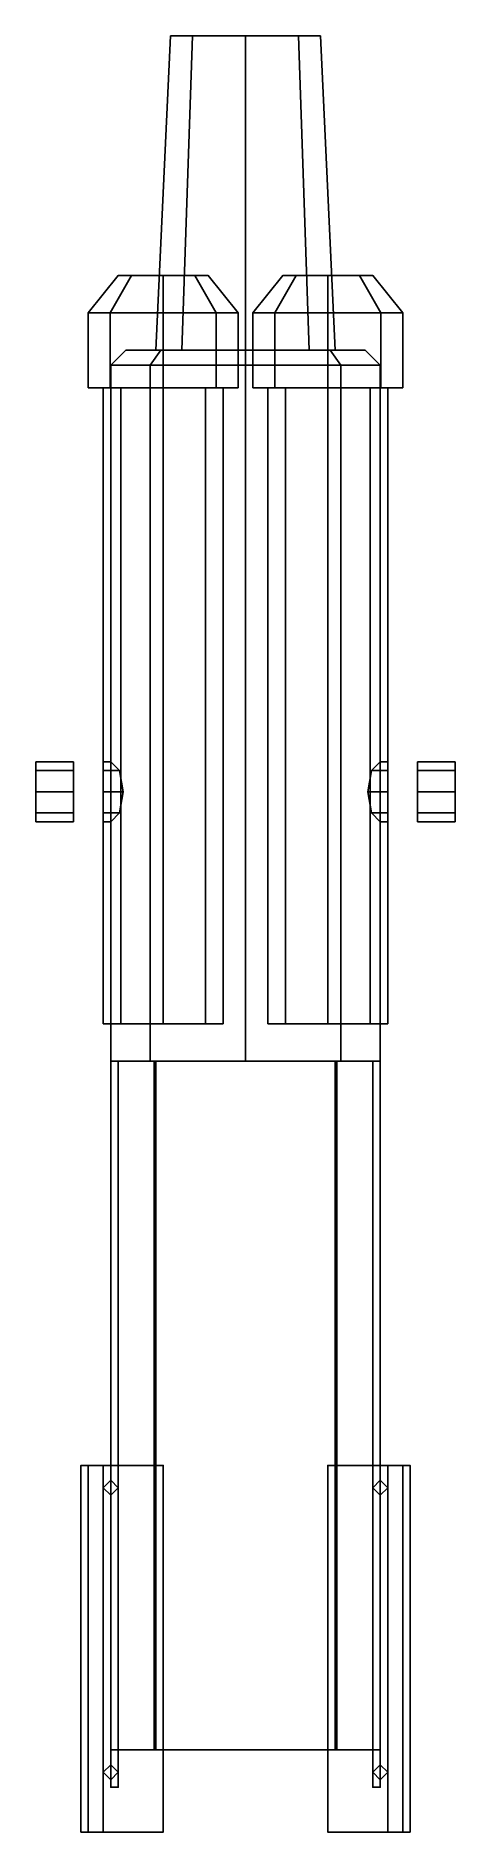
# Model space of a CAD drawing. Extents: x -0.28 to 0.28, y -1.39 to 1.01.
import ezdxf

# ---------------------------------------------------------------- set-up
doc = ezdxf.new("R2010")
doc.units = 0
doc.layers.add('SLEEVE', color=5, linetype='CONTINUOUS')

msp = doc.modelspace()

# ---------------------------------------------------------------- linework, layer by layer
at = {"layer": 'SLEEVE'}
for points in [[(-0.0707, 1.01, 0.0707), (-0.1, 1.01), (-0.12, 0.59), (-0.0849, 0.59, 0.0849)], [(-0.1, 1.01), (-0.0707, 1.01, -0.0707), (-0.0849, 0.59, -0.0849), (-0.12, 0.59)], [(-0.0601, 1.01, 0.0601), (-0.085, 1.01), (-0.1, 1.01), (-0.0707, 1.01, 0.0707)], [(-0.085, 1.01), (-0.0601, 1.01, -0.0601), (-0.0707, 1.01, -0.0707), (-0.1, 1.01)], [(0, 1.01, 0.1), (-0.0707, 1.01, 0.0707), (-0.0849, 0.59, 0.0849), (0, 0.59, 0.12)], [(-0.0707, 1.01, -0.0707), (0, 1.01, -0.1), (0, 0.59, -0.12), (-0.0849, 0.59, -0.0849)], [(0, 1.01, 0.085), (-0.0601, 1.01, 0.0601), (-0.0707, 1.01, 0.0707), (0, 1.01, 0.1)], [(-0.0601, 1.01, -0.0601), (0, 1.01, -0.085), (0, 1.01, -0.1), (-0.0707, 1.01, -0.0707)], [(0.0707, 1.01, 0.0707), (0, 1.01, 0.1), (0, 0.59, 0.12), (0.0849, 0.59, 0.0849)], [(0, 1.01, -0.1), (0.0707, 1.01, -0.0707), (0.0849, 0.59, -0.0849), (0, 0.59, -0.12)], [(0, 1.01, -0.085), (0.0601, 1.01, -0.0601), (0.0707, 1.01, -0.0707), (0, 1.01, -0.1)], [(0.0601, 1.01, 0.0601), (0, 1.01, 0.085), (0, 1.01, 0.1), (0.0707, 1.01, 0.0707)], [(0.0601, 1.01, -0.0601), (0.085, 1.01), (0.1, 1.01), (0.0707, 1.01, -0.0707)], [(0.085, 1.01), (0.0601, 1.01, 0.0601), (0.0707, 1.01, 0.0707), (0.1, 1.01)], [(0.1, 1.01), (0.0707, 1.01, 0.0707), (0.0849, 0.59, 0.0849), (0.12, 0.59)], [(0.0707, 1.01, -0.0707), (0.1, 1.01), (0.12, 0.59), (0.0849, 0.59, -0.0849)], [(-0.1807, 0.64, 0.1293), (-0.21, 0.64, 0.2), (-0.17, 0.69, 0.2), (-0.1524, 0.69, 0.1576)], [(-0.21, 0.64, 0.2), (-0.1807, 0.64, 0.2707), (-0.1524, 0.69, 0.2424), (-0.17, 0.69, 0.2)], [(-0.11, 0.64, 0.1), (-0.1807, 0.64, 0.1293), (-0.1524, 0.69, 0.1576), (-0.11, 0.69, 0.14)], [(-0.1807, 0.64, 0.2707), (-0.11, 0.64, 0.3), (-0.11, 0.69, 0.26), (-0.1524, 0.69, 0.2424)], [(-0.17, 0.69, 0.2), (-0.0676, 0.69, 0.1576), (-0.11, 0.69, 0.14), (-0.1524, 0.69, 0.1576)], [(-0.1524, 0.69, 0.2424), (-0.05, 0.69, 0.2), (-0.0676, 0.69, 0.1576), (-0.17, 0.69, 0.2)], [(-0.11, 0.69, 0.26), (-0.0676, 0.69, 0.2424), (-0.05, 0.69, 0.2), (-0.1524, 0.69, 0.2424)], [(-0.0393, 0.64, 0.1293), (-0.11, 0.64, 0.1), (-0.11, 0.69, 0.14), (-0.0676, 0.69, 0.1576)], [(-0.11, 0.64, 0.3), (-0.0393, 0.64, 0.2707), (-0.0676, 0.69, 0.2424), (-0.11, 0.69, 0.26)], [(-0.01, 0.64, 0.2), (-0.0393, 0.64, 0.1293), (-0.0676, 0.69, 0.1576), (-0.05, 0.69, 0.2)], [(-0.0393, 0.64, 0.2707), (-0.01, 0.64, 0.2), (-0.05, 0.69, 0.2), (-0.0676, 0.69, 0.2424)], [(0.0393, 0.64, 0.1293), (0.01, 0.64, 0.2), (0.05, 0.69, 0.2), (0.0676, 0.69, 0.1576)], [(0.01, 0.64, 0.2), (0.0393, 0.64, 0.2707), (0.0676, 0.69, 0.2424), (0.05, 0.69, 0.2)], [(0.11, 0.64, 0.1), (0.0393, 0.64, 0.1293), (0.0676, 0.69, 0.1576), (0.11, 0.69, 0.14)], [(0.0393, 0.64, 0.2707), (0.11, 0.64, 0.3), (0.11, 0.69, 0.26), (0.0676, 0.69, 0.2424)], [(0.0676, 0.69, 0.2424), (0.17, 0.69, 0.2), (0.1524, 0.69, 0.1576), (0.05, 0.69, 0.2)], [(0.05, 0.69, 0.2), (0.1524, 0.69, 0.1576), (0.11, 0.69, 0.14), (0.0676, 0.69, 0.1576)], [(0.11, 0.69, 0.26), (0.1524, 0.69, 0.2424), (0.17, 0.69, 0.2), (0.0676, 0.69, 0.2424)], [(0.1807, 0.64, 0.1293), (0.11, 0.64, 0.1), (0.11, 0.69, 0.14), (0.1524, 0.69, 0.1576)], [(0.11, 0.64, 0.3), (0.1807, 0.64, 0.2707), (0.1524, 0.69, 0.2424), (0.11, 0.69, 0.26)], [(0.21, 0.64, 0.2), (0.1807, 0.64, 0.1293), (0.1524, 0.69, 0.1576), (0.17, 0.69, 0.2)], [(0.1807, 0.64, 0.2707), (0.21, 0.64, 0.2), (0.17, 0.69, 0.2), (0.1524, 0.69, 0.2424)], [(-0.21, 0.64, 0.2), (-0.1807, 0.64, 0.1293), (-0.1807, 0.54, 0.1293), (-0.21, 0.54, 0.2)], [(-0.1807, 0.64, 0.2707), (-0.21, 0.64, 0.2), (-0.21, 0.54, 0.2), (-0.1807, 0.54, 0.2707)], [(-0.1807, 0.64, 0.1293), (-0.11, 0.64, 0.1), (-0.11, 0.54, 0.1), (-0.1807, 0.54, 0.1293)], [(-0.11, 0.64, 0.3), (-0.1807, 0.64, 0.2707), (-0.1807, 0.54, 0.2707), (-0.11, 0.54, 0.3)], [(-0.11, 0.64, 0.1), (-0.0393, 0.64, 0.1293), (-0.0393, 0.54, 0.1293), (-0.11, 0.54, 0.1)], [(-0.0393, 0.64, 0.2707), (-0.11, 0.64, 0.3), (-0.11, 0.54, 0.3), (-0.0393, 0.54, 0.2707)], [(-0.0393, 0.64, 0.1293), (-0.01, 0.64, 0.2), (-0.01, 0.54, 0.2), (-0.0393, 0.54, 0.1293)], [(-0.01, 0.64, 0.2), (-0.0393, 0.64, 0.2707), (-0.0393, 0.54, 0.2707), (-0.01, 0.54, 0.2)], [(0.0393, 0.64, 0.2707), (0.01, 0.64, 0.2), (0.01, 0.54, 0.2), (0.0393, 0.54, 0.2707)], [(0.01, 0.64, 0.2), (0.0393, 0.64, 0.1293), (0.0393, 0.54, 0.1293), (0.01, 0.54, 0.2)], [(0.11, 0.64, 0.3), (0.0393, 0.64, 0.2707), (0.0393, 0.54, 0.2707), (0.11, 0.54, 0.3)], [(0.0393, 0.64, 0.1293), (0.11, 0.64, 0.1), (0.11, 0.54, 0.1), (0.0393, 0.54, 0.1293)], [(0.1807, 0.64, 0.2707), (0.11, 0.64, 0.3), (0.11, 0.54, 0.3), (0.1807, 0.54, 0.2707)], [(0.11, 0.64, 0.1), (0.1807, 0.64, 0.1293), (0.1807, 0.54, 0.1293), (0.11, 0.54, 0.1)], [(0.21, 0.64, 0.2), (0.1807, 0.64, 0.2707), (0.1807, 0.54, 0.2707), (0.21, 0.54, 0.2)], [(0.1807, 0.64, 0.1293), (0.21, 0.64, 0.2), (0.21, 0.54, 0.2), (0.1807, 0.54, 0.1293)], [(-0.1131, 0.59, 0.1131), (-0.16, 0.59), (-0.18, 0.57), (-0.1273, 0.57, 0.1273)], [(-0.16, 0.59), (-0.1131, 0.59, -0.1131), (-0.1273, 0.57, -0.1273), (-0.18, 0.57)], [(-0.0849, 0.59, 0.0849), (-0.12, 0.59), (-0.16, 0.59), (-0.1131, 0.59, 0.1131)], [(-0.12, 0.59), (-0.0849, 0.59, -0.0849), (-0.1131, 0.59, -0.1131), (-0.16, 0.59)], [(0, 0.59, 0.16), (-0.1131, 0.59, 0.1131), (-0.1273, 0.57, 0.1273), (0, 0.57, 0.18)], [(-0.1131, 0.59, -0.1131), (0, 0.59, -0.16), (0, 0.57, -0.18), (-0.1273, 0.57, -0.1273)], [(0, 0.59, 0.12), (-0.0849, 0.59, 0.0849), (-0.1131, 0.59, 0.1131), (0, 0.59, 0.16)], [(-0.0849, 0.59, -0.0849), (0, 0.59, -0.12), (0, 0.59, -0.16), (-0.1131, 0.59, -0.1131)], [(0.1131, 0.59, 0.1131), (0, 0.59, 0.16), (0, 0.57, 0.18), (0.1273, 0.57, 0.1273)], [(0, 0.59, -0.16), (0.1131, 0.59, -0.1131), (0.1273, 0.57, -0.1273), (0, 0.57, -0.18)], [(0, 0.59, -0.12), (0.0849, 0.59, -0.0849), (0.1131, 0.59, -0.1131), (0, 0.59, -0.16)], [(0.0849, 0.59, 0.0849), (0, 0.59, 0.12), (0, 0.59, 0.16), (0.1131, 0.59, 0.1131)], [(0.0849, 0.59, -0.0849), (0.12, 0.59), (0.16, 0.59), (0.1131, 0.59, -0.1131)], [(0.12, 0.59), (0.0849, 0.59, 0.0849), (0.1131, 0.59, 0.1131), (0.16, 0.59)], [(0.16, 0.59), (0.1131, 0.59, 0.1131), (0.1273, 0.57, 0.1273), (0.18, 0.57)], [(0.1131, 0.59, -0.1131), (0.16, 0.59), (0.18, 0.57), (0.1273, 0.57, -0.1273)], [(-0.1273, 0.57, 0.1273), (-0.18, 0.57), (-0.18, -0.36), (-0.1273, -0.36, 0.1273)], [(-0.18, 0.57), (-0.1273, 0.57, -0.1273), (-0.1273, -0.36, -0.1273), (-0.18, -0.36)], [(0, 0.57, 0.18), (-0.1273, 0.57, 0.1273), (-0.1273, -0.36, 0.1273), (0, -0.36, 0.18)], [(-0.1273, 0.57, -0.1273), (0, 0.57, -0.18), (0, -0.36, -0.18), (-0.1273, -0.36, -0.1273)], [(0.1273, 0.57, 0.1273), (0, 0.57, 0.18), (0, -0.36, 0.18), (0.1273, -0.36, 0.1273)], [(0, 0.57, -0.18), (0.1273, 0.57, -0.1273), (0.1273, -0.36, -0.1273), (0, -0.36, -0.18)], [(0.18, 0.57), (0.1273, 0.57, 0.1273), (0.1273, -0.36, 0.1273), (0.18, -0.36)], [(0.1273, 0.57, -0.1273), (0.18, 0.57), (0.18, -0.36), (0.1273, -0.36, -0.1273)], [(-0.1666, 0.54, 0.2566), (-0.19, 0.54, 0.2), (-0.19, -0.31, 0.2), (-0.1666, -0.31, 0.2566)], [(-0.19, 0.54, 0.2), (-0.1666, 0.54, 0.1434), (-0.1666, -0.31, 0.1434), (-0.19, -0.31, 0.2)], [(-0.1666, 0.54, 0.1434), (-0.11, 0.54, 0.12), (-0.11, -0.31, 0.12), (-0.1666, -0.31, 0.1434)], [(-0.11, 0.54, 0.28), (-0.1666, 0.54, 0.2566), (-0.1666, -0.31, 0.2566), (-0.11, -0.31, 0.28)], [(-0.11, 0.54, 0.12), (-0.0534, 0.54, 0.1434), (-0.0534, -0.31, 0.1434), (-0.11, -0.31, 0.12)], [(-0.0393, 0.54, 0.2707), (-0.11, 0.54, 0.3), (-0.11, 0.54, 0.28), (-0.0534, 0.54, 0.2566)], [(-0.0534, 0.54, 0.2566), (-0.11, 0.54, 0.28), (-0.11, -0.31, 0.28), (-0.0534, -0.31, 0.2566)], [(-0.03, 0.54, 0.2), (-0.0534, 0.54, 0.2566), (-0.0534, -0.31, 0.2566), (-0.03, -0.31, 0.2)], [(-0.0534, 0.54, 0.1434), (-0.03, 0.54, 0.2), (-0.03, -0.31, 0.2), (-0.0534, -0.31, 0.1434)], [(0.0534, 0.54, 0.2566), (0.03, 0.54, 0.2), (0.03, -0.31, 0.2), (0.0534, -0.31, 0.2566)], [(0.03, 0.54, 0.2), (0.0534, 0.54, 0.1434), (0.0534, -0.31, 0.1434), (0.03, -0.31, 0.2)], [(0.11, 0.54, 0.28), (0.0534, 0.54, 0.2566), (0.0534, -0.31, 0.2566), (0.11, -0.31, 0.28)], [(0.0534, 0.54, 0.1434), (0.11, 0.54, 0.12), (0.11, -0.31, 0.12), (0.0534, -0.31, 0.1434)], [(0.1666, 0.54, 0.2566), (0.11, 0.54, 0.28), (0.11, -0.31, 0.28), (0.1666, -0.31, 0.2566)], [(0.11, 0.54, 0.12), (0.1666, 0.54, 0.1434), (0.1666, -0.31, 0.1434), (0.11, -0.31, 0.12)], [(0.1807, 0.54, 0.2707), (0.11, 0.54, 0.3), (0.11, 0.54, 0.28), (0.1666, 0.54, 0.2566)], [(0.19, 0.54, 0.2), (0.1666, 0.54, 0.2566), (0.1666, -0.31, 0.2566), (0.19, -0.31, 0.2)], [(0.1666, 0.54, 0.1434), (0.19, 0.54, 0.2), (0.19, -0.31, 0.2), (0.1666, -0.31, 0.1434)], [(-0.23, 0.0283, 0.0283), (-0.23, 0.04), (-0.28, 0.04), (-0.28, 0.0283, 0.0283)], [(-0.23, 0.04), (-0.23, 0.0283, -0.0283), (-0.28, 0.0283, -0.0283), (-0.28, 0.04)], [(-0.28, 0.0283, -0.0283), (-0.28, -0.04), (-0.28, -0.0283, 0.0283), (-0.28, 0.04)], [(-0.28, 0.04), (-0.28, -0.0283, 0.0283), (-0.28, 0, 0.04), (-0.28, 0.0283, 0.0283)], [(-0.23, 0, 0.04), (-0.23, 0.0283, 0.0283), (-0.28, 0.0283, 0.0283), (-0.28, 0, 0.04)], [(-0.23, 0.0283, -0.0283), (-0.23, 0, -0.04), (-0.28, 0, -0.04), (-0.28, 0.0283, -0.0283)], [(-0.28, 0, -0.04), (-0.28, -0.0283, -0.0283), (-0.28, -0.04), (-0.28, 0.0283, -0.0283)], [(-0.1683, 0.0283, 0.0283), (-0.18, 0.04), (-0.19, 0.04), (-0.19, 0.0283, 0.0283)], [(-0.18, 0.04), (-0.1683, 0.0283, -0.0283), (-0.19, 0.0283, -0.0283), (-0.19, 0.04)], [(-0.1634, 0, 0.04), (-0.1683, 0.0283, 0.0283), (-0.19, 0.0283, 0.0283), (-0.19, 0, 0.04)], [(-0.1683, 0.0283, -0.0283), (-0.1634, 0, -0.04), (-0.19, 0, -0.04), (-0.19, 0.0283, -0.0283)], [(0.1683, 0.0283, 0.0283), (0.1634, 0, 0.04), (0.19, 0, 0.04), (0.19, 0.0283, 0.0283)], [(0.1634, 0, -0.04), (0.1683, 0.0283, -0.0283), (0.19, 0.0283, -0.0283), (0.19, 0, -0.04)], [(0.18, 0.04), (0.1683, 0.0283, 0.0283), (0.19, 0.0283, 0.0283), (0.19, 0.04)], [(0.1683, 0.0283, -0.0283), (0.18, 0.04), (0.19, 0.04), (0.19, 0.0283, -0.0283)], [(0.23, 0.0283, -0.0283), (0.23, 0.04), (0.28, 0.04), (0.28, 0.0283, -0.0283)], [(0.23, 0.04), (0.23, 0.0283, 0.0283), (0.28, 0.0283, 0.0283), (0.28, 0.04)], [(0.23, 0, -0.04), (0.23, 0.0283, -0.0283), (0.28, 0.0283, -0.0283), (0.28, 0, -0.04)], [(0.23, 0.0283, 0.0283), (0.23, 0, 0.04), (0.28, 0, 0.04), (0.28, 0.0283, 0.0283)], [(0.28, 0.0283, 0.0283), (0.28, -0.04), (0.28, -0.0283, -0.0283), (0.28, 0.04)], [(0.28, 0.04), (0.28, -0.0283, -0.0283), (0.28, 0, -0.04), (0.28, 0.0283, -0.0283)], [(0.28, 0, 0.04), (0.28, -0.0283, 0.0283), (0.28, -0.04), (0.28, 0.0283, 0.0283)], [(-0.23, -0.0283, 0.0283), (-0.23, 0, 0.04), (-0.28, 0, 0.04), (-0.28, -0.0283, 0.0283)], [(-0.23, 0, -0.04), (-0.23, -0.0283, -0.0283), (-0.28, -0.0283, -0.0283), (-0.28, 0, -0.04)], [(-0.1683, -0.0283, 0.0283), (-0.1634, 0, 0.04), (-0.19, 0, 0.04), (-0.19, -0.0283, 0.0283)], [(-0.1634, 0, -0.04), (-0.1683, -0.0283, -0.0283), (-0.19, -0.0283, -0.0283), (-0.19, 0, -0.04)], [(0.1634, 0, 0.04), (0.1683, -0.0283, 0.0283), (0.19, -0.0283, 0.0283), (0.19, 0, 0.04)], [(0.1683, -0.0283, -0.0283), (0.1634, 0, -0.04), (0.19, 0, -0.04), (0.19, -0.0283, -0.0283)], [(0.23, -0.0283, -0.0283), (0.23, 0, -0.04), (0.28, 0, -0.04), (0.28, -0.0283, -0.0283)], [(0.23, 0, 0.04), (0.23, -0.0283, 0.0283), (0.28, -0.0283, 0.0283), (0.28, 0, 0.04)], [(-0.23, -0.04), (-0.23, -0.0283, 0.0283), (-0.28, -0.0283, 0.0283), (-0.28, -0.04)], [(-0.23, -0.0283, -0.0283), (-0.23, -0.04), (-0.28, -0.04), (-0.28, -0.0283, -0.0283)], [(-0.18, -0.04), (-0.1683, -0.0283, 0.0283), (-0.19, -0.0283, 0.0283), (-0.19, -0.04)], [(-0.1683, -0.0283, -0.0283), (-0.18, -0.04), (-0.19, -0.04), (-0.19, -0.0283, -0.0283)], [(0.1683, -0.0283, 0.0283), (0.18, -0.04), (0.19, -0.04), (0.19, -0.0283, 0.0283)], [(0.18, -0.04), (0.1683, -0.0283, -0.0283), (0.19, -0.0283, -0.0283), (0.19, -0.04)], [(0.23, -0.04), (0.23, -0.0283, -0.0283), (0.28, -0.0283, -0.0283), (0.28, -0.04)], [(0.23, -0.0283, 0.0283), (0.23, -0.04), (0.28, -0.04), (0.28, -0.0283, 0.0283)], [(-0.0534, -0.31, 0.2566), (-0.19, -0.31, 0.2), (-0.1666, -0.31, 0.1434), (-0.03, -0.31, 0.2)], [(-0.11, -0.31, 0.28), (-0.1666, -0.31, 0.2566), (-0.19, -0.31, 0.2), (-0.0534, -0.31, 0.2566)], [(-0.03, -0.31, 0.2), (-0.1666, -0.31, 0.1434), (-0.11, -0.31, 0.12), (-0.0534, -0.31, 0.1434)], [(0.11, -0.31, 0.28), (0.0534, -0.31, 0.2566), (0.03, -0.31, 0.2), (0.1666, -0.31, 0.2566)], [(0.1666, -0.31, 0.2566), (0.03, -0.31, 0.2), (0.0534, -0.31, 0.1434), (0.19, -0.31, 0.2)], [(0.19, -0.31, 0.2), (0.0534, -0.31, 0.1434), (0.11, -0.31, 0.12), (0.1666, -0.31, 0.1434)], [(0.18, -0.36), (0.1273, -0.36, 0.1273), (0.0601, -0.36, 0.0601), (0.085, -0.36)], [(-0.18, -0.36, -0.16), (-0.12, -0.36, -0.21), (-0.12, -1.28, -0.21), (-0.18, -1.28, -0.16)], [(-0.18, -0.36, -0.01), (-0.18, -0.36, -0.16), (-0.18, -1.28, -0.16), (-0.18, -1.28, -0.12)], [(-0.17, -0.36, -0.01), (-0.18, -0.36, -0.01), (-0.18, -1.33, -0.01), (-0.17, -1.33, -0.01)], [(-0.18, -0.36, -0.01), (-0.18, -1.28, -0.12), (-0.18, -1.33, -0.12), (-0.18, -1.33, -0.01)], [(-0.17, -0.36, -0.01), (-0.17, -0.36, -0.16), (-0.18, -0.36, -0.16), (-0.18, -0.36, -0.01)], [(-0.12, -0.36, -0.21), (-0.18, -0.36, -0.16), (-0.17, -0.36, -0.16), (-0.122, -0.36, -0.2)], [(-0.1273, -0.36, 0.1273), (-0.18, -0.36), (-0.085, -0.36), (-0.0601, -0.36, 0.0601)], [(-0.18, -0.36), (-0.1273, -0.36, -0.1273), (-0.0601, -0.36, -0.0601), (-0.085, -0.36)], [(-0.17, -0.36, -0.16), (-0.17, -0.36, -0.01), (-0.17, -1.28, -0.12), (-0.17, -1.28, -0.16)], [(-0.122, -0.36, -0.2), (-0.17, -0.36, -0.16), (-0.17, -1.28, -0.16), (-0.122, -1.28, -0.2)], [(-0.17, -1.33, -0.01), (-0.17, -1.33, -0.12), (-0.17, -1.28, -0.12), (-0.17, -0.36, -0.01)], [(-0.1273, -0.36, -0.1273), (0, -0.36, -0.18), (0, -0.36, -0.085), (-0.0601, -0.36, -0.0601)], [(0, -0.36, 0.18), (-0.1273, -0.36, 0.1273), (-0.0601, -0.36, 0.0601), (0, -0.36, 0.085)], [(0.122, -0.36, -0.2), (-0.122, -0.36, -0.2), (-0.122, -1.28, -0.2), (0.122, -1.28, -0.2)], [(0.12, -0.36, -0.21), (-0.12, -0.36, -0.21), (-0.122, -0.36, -0.2), (0.122, -0.36, -0.2)], [(-0.12, -0.36, -0.21), (0.12, -0.36, -0.21), (0.12, -1.28, -0.21), (-0.12, -1.28, -0.21)], [(0, -0.36, -0.18), (0.1273, -0.36, -0.1273), (0.0601, -0.36, -0.0601), (0, -0.36, -0.085)], [(0.1273, -0.36, 0.1273), (0, -0.36, 0.18), (0, -0.36, 0.085), (0.0601, -0.36, 0.0601)], [(0.1273, -0.36, -0.1273), (0.18, -0.36), (0.085, -0.36), (0.0601, -0.36, -0.0601)], [(0.12, -0.36, -0.21), (0.18, -0.36, -0.16), (0.18, -1.28, -0.16), (0.12, -1.28, -0.21)], [(0.18, -0.36, -0.16), (0.12, -0.36, -0.21), (0.122, -0.36, -0.2), (0.17, -0.36, -0.16)], [(0.17, -0.36, -0.16), (0.122, -0.36, -0.2), (0.122, -1.28, -0.2), (0.17, -1.28, -0.16)], [(0.17, -0.36, -0.01), (0.17, -0.36, -0.16), (0.17, -1.28, -0.16), (0.17, -1.28, -0.12)], [(0.18, -0.36, -0.01), (0.17, -0.36, -0.01), (0.17, -1.33, -0.01), (0.18, -1.33, -0.01)], [(0.17, -0.36, -0.01), (0.17, -1.28, -0.12), (0.17, -1.33, -0.12), (0.17, -1.33, -0.01)], [(0.18, -0.36, -0.01), (0.18, -0.36, -0.16), (0.17, -0.36, -0.16), (0.17, -0.36, -0.01)], [(0.18, -0.36, -0.16), (0.18, -0.36, -0.01), (0.18, -1.28, -0.12), (0.18, -1.28, -0.16)], [(0.18, -1.33, -0.01), (0.18, -1.33, -0.12), (0.18, -1.28, -0.12), (0.18, -0.36, -0.01)], [(-0.21, -0.9, 0.1533), (-0.22, -0.9, 0.15), (-0.22, -0.9, 0.17), (-0.21, -0.9, 0.17)], [(-0.19, -0.9, 0.14), (-0.19, -0.9, 0.13), (-0.22, -0.9, 0.15), (-0.21, -0.9, 0.1533)], [(-0.19, -1.39, 0.13), (-0.22, -1.39, 0.15), (-0.22, -0.9, 0.15), (-0.19, -0.9, 0.13)], [(-0.22, -1.39, 0.15), (-0.22, -1.39, 0.17), (-0.22, -0.9, 0.17), (-0.22, -0.9, 0.15)], [(-0.22, -1.39, 0.17), (-0.21, -1.39, 0.17), (-0.21, -0.9, 0.17), (-0.22, -0.9, 0.17)], [(-0.21, -1.39, 0.17), (-0.21, -1.39, 0.1533), (-0.21, -0.9, 0.1533), (-0.21, -0.9, 0.17)], [(-0.21, -1.39, 0.1533), (-0.19, -1.39, 0.14), (-0.19, -0.9, 0.14), (-0.21, -0.9, 0.1533)], [(-0.11, -0.9, 0.14), (-0.11, -0.9, 0.13), (-0.19, -0.9, 0.13), (-0.19, -0.9, 0.14)], [(-0.11, -1.39, 0.13), (-0.19, -1.39, 0.13), (-0.19, -0.9, 0.13), (-0.11, -0.9, 0.13)], [(-0.19, -1.39, 0.14), (-0.11, -1.39, 0.14), (-0.11, -0.9, 0.14), (-0.19, -0.9, 0.14)], [(-0.11, -1.39, 0.14), (-0.11, -1.39, 0.13), (-0.11, -0.9, 0.13), (-0.11, -0.9, 0.14)], [(0.19, -0.9, 0.14), (0.11, -0.9, 0.14), (0.11, -1.39, 0.14), (0.19, -1.39, 0.14)], [(0.11, -0.9, 0.13), (0.19, -0.9, 0.13), (0.19, -1.39, 0.13), (0.11, -1.39, 0.13)], [(0.11, -0.9, 0.14), (0.11, -0.9, 0.13), (0.11, -1.39, 0.13), (0.11, -1.39, 0.14)], [(0.19, -0.9, 0.14), (0.19, -0.9, 0.13), (0.11, -0.9, 0.13), (0.11, -0.9, 0.14)], [(0.21, -0.9, 0.1533), (0.19, -0.9, 0.14), (0.19, -1.39, 0.14), (0.21, -1.39, 0.1533)], [(0.19, -0.9, 0.13), (0.22, -0.9, 0.15), (0.22, -1.39, 0.15), (0.19, -1.39, 0.13)], [(0.21, -0.9, 0.1533), (0.22, -0.9, 0.15), (0.19, -0.9, 0.13), (0.19, -0.9, 0.14)], [(0.21, -0.9, 0.17), (0.21, -0.9, 0.1533), (0.21, -1.39, 0.1533), (0.21, -1.39, 0.17)], [(0.22, -0.9, 0.17), (0.21, -0.9, 0.17), (0.21, -1.39, 0.17), (0.22, -1.39, 0.17)], [(0.21, -0.9, 0.17), (0.22, -0.9, 0.17), (0.22, -0.9, 0.15), (0.21, -0.9, 0.1533)], [(0.22, -0.9, 0.15), (0.22, -0.9, 0.17), (0.22, -1.39, 0.17), (0.22, -1.39, 0.15)], [(-0.18, -0.92, -0.07), (-0.19, -0.93, -0.07), (-0.19, -0.93, 0.13), (-0.18, -0.92, 0.13)], [(-0.18, -0.94, -0.07), (-0.18, -0.94, -0.07), (-0.19, -0.93, -0.07), (-0.18, -0.92, -0.07)], [(-0.19, -0.93, -0.07), (-0.18, -0.94, -0.07), (-0.18, -0.94, 0.13), (-0.19, -0.93, 0.13)], [(-0.17, -0.93, -0.01), (-0.18, -0.92, -0.01), (-0.18, -0.92, 0.13), (-0.17, -0.93, 0.13)], [(-0.18, -0.94, -0.01), (-0.17, -0.93, -0.01), (-0.17, -0.93, 0.13), (-0.18, -0.94, 0.13)], [(0.18, -0.92, -0.01), (0.17, -0.93, -0.01), (0.17, -0.93, 0.13), (0.18, -0.92, 0.13)], [(0.17, -0.93, -0.01), (0.18, -0.94, -0.01), (0.18, -0.94, 0.13), (0.17, -0.93, 0.13)], [(0.18, -0.92, -0.07), (0.18, -0.92, -0.07), (0.19, -0.93, -0.07), (0.18, -0.94, -0.07)], [(0.19, -0.93, -0.07), (0.18, -0.92, -0.07), (0.18, -0.92, 0.13), (0.19, -0.93, 0.13)], [(0.18, -0.94, -0.07), (0.19, -0.93, -0.07), (0.19, -0.93, 0.13), (0.18, -0.94, 0.13)], [(-0.18, -1.28, -0.16), (-0.12, -1.28, -0.21), (-0.122, -1.28, -0.2), (-0.17, -1.28, -0.16)], [(-0.18, -1.28, -0.12), (-0.18, -1.28, -0.16), (-0.17, -1.28, -0.16), (-0.17, -1.28, -0.12)], [(-0.18, -1.33, -0.12), (-0.18, -1.28, -0.12), (-0.17, -1.28, -0.12), (-0.17, -1.33, -0.12)], [(-0.12, -1.28, -0.21), (0.12, -1.28, -0.21), (0.122, -1.28, -0.2), (-0.122, -1.28, -0.2)], [(0.12, -1.28, -0.21), (0.18, -1.28, -0.16), (0.17, -1.28, -0.16), (0.122, -1.28, -0.2)], [(0.17, -1.28, -0.12), (0.17, -1.28, -0.16), (0.18, -1.28, -0.16), (0.18, -1.28, -0.12)], [(0.17, -1.33, -0.12), (0.17, -1.28, -0.12), (0.18, -1.28, -0.12), (0.18, -1.33, -0.12)], [(-0.18, -1.32, -0.07), (-0.18, -1.32, -0.07), (-0.19, -1.31, -0.07), (-0.18, -1.3, -0.07)], [(-0.18, -1.3, -0.07), (-0.19, -1.31, -0.07), (-0.19, -1.31, 0.13), (-0.18, -1.3, 0.13)], [(-0.19, -1.31, -0.07), (-0.18, -1.32, -0.07), (-0.18, -1.32, 0.13), (-0.19, -1.31, 0.13)], [(-0.17, -1.31, -0.01), (-0.18, -1.3, -0.01), (-0.18, -1.3, 0.13), (-0.17, -1.31, 0.13)], [(-0.18, -1.32, -0.01), (-0.17, -1.31, -0.01), (-0.17, -1.31, 0.13), (-0.18, -1.32, 0.13)], [(0.18, -1.3, -0.01), (0.17, -1.31, -0.01), (0.17, -1.31, 0.13), (0.18, -1.3, 0.13)], [(0.17, -1.31, -0.01), (0.18, -1.32, -0.01), (0.18, -1.32, 0.13), (0.17, -1.31, 0.13)], [(0.18, -1.3, -0.07), (0.18, -1.3, -0.07), (0.19, -1.31, -0.07), (0.18, -1.32, -0.07)], [(0.19, -1.31, -0.07), (0.18, -1.3, -0.07), (0.18, -1.3, 0.13), (0.19, -1.31, 0.13)], [(0.18, -1.32, -0.07), (0.19, -1.31, -0.07), (0.19, -1.31, 0.13), (0.18, -1.32, 0.13)], [(-0.18, -1.33, -0.01), (-0.18, -1.33, -0.12), (-0.17, -1.33, -0.12), (-0.17, -1.33, -0.01)], [(0.17, -1.33, -0.01), (0.17, -1.33, -0.12), (0.18, -1.33, -0.12), (0.18, -1.33, -0.01)], [(-0.21, -1.39, 0.17), (-0.22, -1.39, 0.17), (-0.22, -1.39, 0.15), (-0.21, -1.39, 0.1533)], [(-0.21, -1.39, 0.1533), (-0.22, -1.39, 0.15), (-0.19, -1.39, 0.13), (-0.19, -1.39, 0.14)], [(-0.19, -1.39, 0.14), (-0.19, -1.39, 0.13), (-0.11, -1.39, 0.13), (-0.11, -1.39, 0.14)], [(0.11, -1.39, 0.14), (0.11, -1.39, 0.13), (0.19, -1.39, 0.13), (0.19, -1.39, 0.14)], [(0.19, -1.39, 0.14), (0.19, -1.39, 0.13), (0.22, -1.39, 0.15), (0.21, -1.39, 0.1533)], [(0.21, -1.39, 0.1533), (0.22, -1.39, 0.15), (0.22, -1.39, 0.17), (0.21, -1.39, 0.17)]]:
    msp.add_3dface(points, dxfattribs=at)

doc.saveas('drawing.dxf')
